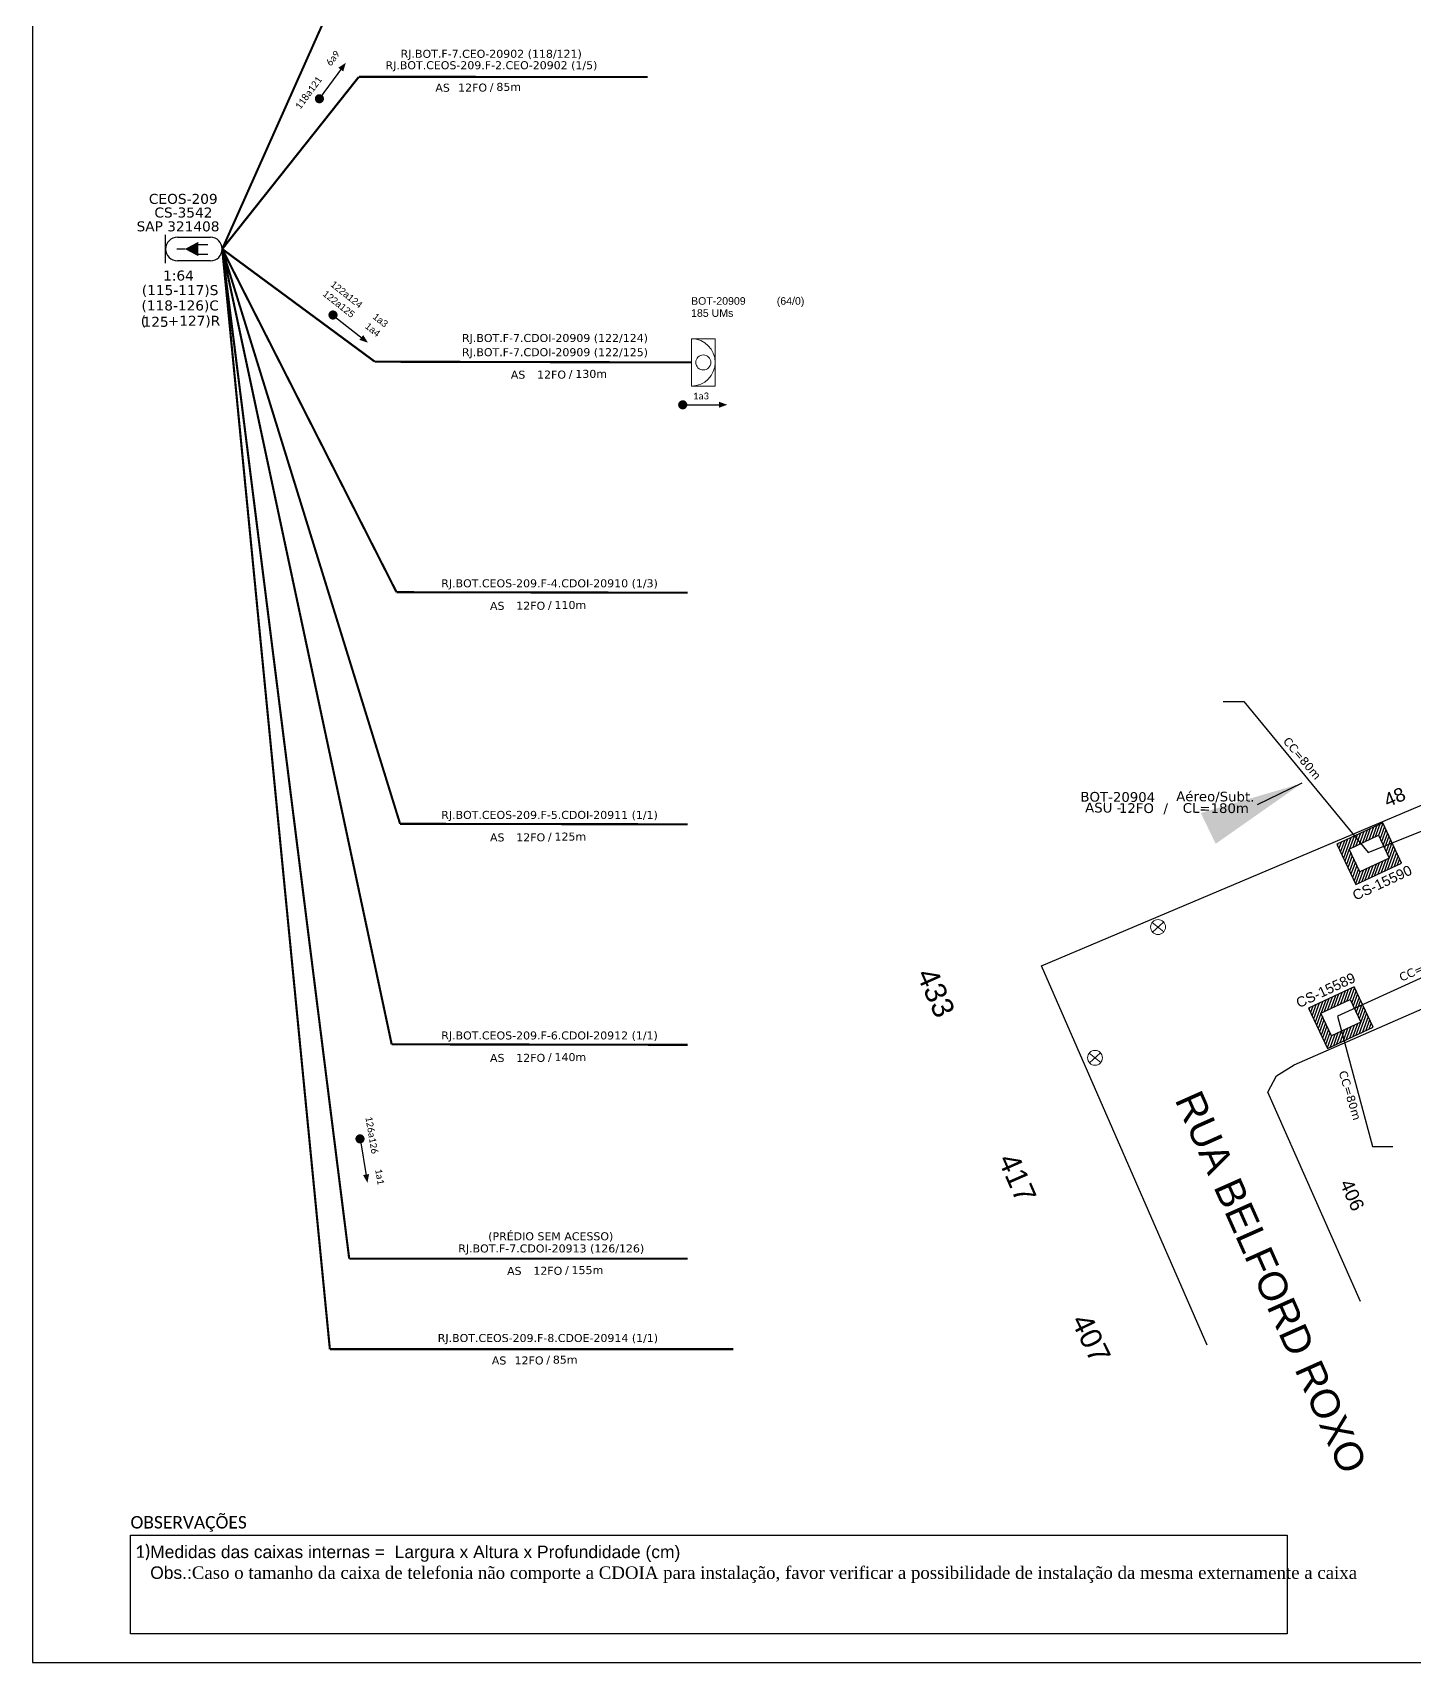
# Model space of a CAD drawing. Header units: metres. Extents: x -1286 to 434, y -500 to 94.
# Drawn here: x -1286.1 to -953.7, y -499.8 to -107.9 of the extents above; entities that cross this region are included whole.
import ezdxf
from ezdxf.enums import TextEntityAlignment as Align

# ---------------------------------------------------------------- set-up
doc = ezdxf.new("R2010")
doc.units = ezdxf.units.M
doc.linetypes.add('PHANTOM2', pattern=[1.25, 0.625, -0.125, 0.125, -0.125, 0.125, -0.125])
for name, color, linetype in [('10.1-Caixas Subterrâneas', 5, 'Continuous'), ('20.4-CEOS', 1, 'Continuous'), ('CAP a instalar', 1, 'Continuous'), ('label_cabos', 7, 'Continuous'), ('Legenda', 1, 'Continuous'), ('MUB', 252, 'Continuous'), ('Segmento de Logradouro Texto', 12, 'Continuous'), ('SETA', 7, 'Continuous'), ('surveys', 7, 'Continuous'), ('texto', 255, 'Continuous')]:
    doc.layers.add(name, color=color, linetype=linetype)
for name, color, linetype, lineweight in [('10.4-Postes', 1, 'Continuous', 0), ("20.0-LEGENDA DOS CDO'S", 1, 'Continuous', 0), ('20.1-CDO_INTERIOR', 1, 'Continuous', 0), ('40.1-ETIQUETAS', 1, 'Continuous', 20)]:
    doc.layers.add(name, color=color, linetype=linetype, lineweight=lineweight)
doc.layers.add('Comprimeto de lance', color=7, linetype='Continuous', true_color=0xf7f7f7)
doc.layers.add('EXTRA', color=50, linetype='Continuous', plot=False)
doc.styles.add('ARIAL', font='arial.ttf')
doc.styles.add('siredit', font='verdana.ttf')
doc.styles.add('WMF-Calibri0', font='calibri.ttf')
doc.linetypes.add('FENCELINE1', pattern='A,0.25,-0.1,[133,ltypeshp.shx,S=0.1,R=0,X=-0.1,Y=0],-0.1,1', length=1.45)
doc.dimstyles.new('CC', dxfattribs={"dimtxt": 0.8, "dimasz": 2, "dimexe": 0.18, "dimexo": 0.0625, "dimgap": 0.09, "dimtad": 0, "dimdec": 0, "dimrnd": 1, "dimzin": 0, "dimdsep": 46, "dimtxsty": 'siredit', "dimblk": 'NONE', "dimcen": 0, "dimse1": 1, "dimse2": 1, "dimsd1": 1, "dimsd2": 1, "dimclrt": 7, "dimadec": 0, "dimazin": 0, "dimtfac": 1, "dimtdec": 0, "dimtofl": 0, "dimtmove": 0, "dimatfit": 3, "dimfxl": 0, "dimtolj": 1, "dimtzin": 0, "dimarcsym": 0})

# ---------------------------------------------------------------- blocks, each defined once
blk = doc.blocks.new('ETIQUETA_RS5F')
at = {"layer": '40.1-ETIQUETAS', "color": 0, "style": 'siredit'}
blk.add_text('/', height=1.5, dxfattribs=at).set_placement((1.58, -1.95), align=Align.MIDDLE_RIGHT)
for tag, p in [('ETIQUETA_R_PRIMARIA', (1.21, 4.1)), ('ETIQUETA_R_SECUNDARIA', (1.21, 2.1)), ('F_ATIVAS/F_MORTAS', (1.14, -4.24))]:
    blk.add_attdef(tag, text='', height=1.5, dxfattribs=at).set_placement(p, align=Align.MIDDLE_CENTER)
for tag, p in [('TIPO_CABO', (-6.58, -2.12)), ('CAP_CABO', (0.4, -2.09))]:
    blk.add_attdef(tag, text='', height=1.5, dxfattribs=at).set_placement(p, align=Align.MIDDLE_RIGHT)
blk.add_attdef('METROS', text='', height=1.5, dxfattribs=at).set_placement((2.14, -1.95), align=Align.MIDDLE_LEFT)
for tag, p in [('FUSÃO_1', (0.85, -8.39)), ('FUSÃO_2', (0.85, -10.6)), ('FUSÃO_3', (0.85, -12.93)), ('FUSÃO_4', (0.85, -15.14)), ('FUSÃO_5', (0.85, -17.16))]:
    blk.add_attdef(tag, text='', height=1.5, dxfattribs=at).set_placement(p, align=Align.CENTER)
blk = doc.blocks.new('CDOI_INT')
at = {"layer": '20.1-CDO_INTERIOR', "color": 0, "lineweight": 18}
blk.add_lwpolyline([(4.25, -4.25), (4.25, 4.25), (0, 4.25), (0, -4.25)], close=True, dxfattribs=at)
blk.add_circle((2.12, 0), 1.36, dxfattribs=at)
blk.add_arc((0, 0), 4.25, 270, 90, dxfattribs=at)
at = {"layer": "20.0-LEGENDA DOS CDO'S", "color": 0, "style": 'ARIAL'}
for tag, p in [('CDO_N', (-0.08, 10.38)), ('SPLITER_1', (21.18, 10.38)), ('SURVEY', (-0.08, 8.2)), ('SPLITER_2', (21.19, 8.68)), ('SAP', (-0.08, 6.23)), ('1:XX', (5.94, -2.22)), ('UMS', (5.94, -4.24))]:
    blk.add_attdef(tag, p, '', height=1.36, dxfattribs=at)
blk.add_attdef('FIBRAS_UTILIZADAS', text='', height=1.36, dxfattribs=at).set_placement((15.34, 10.38), align=Align.CENTER)
blk = doc.blocks.new('POLE_POLE')
at = {"layer": '10.4-Postes', "color": 1, "linetype": 'PHANTOM2'}
for points in [[(-0.0000079, 0.0000038), (0.0000075, -0.0000086)], [(0.000007, 0.0000043), (-0.0000074, -0.0000091)]]:
    blk.add_lwpolyline(points, dxfattribs=at)
at = {"layer": '10.4-Postes', "color": 1}
blk.add_circle((-0.0000002, -0.0000024), 0.00000987, dxfattribs=at)
blk = doc.blocks.new('*X8')
at = {"color": 0, "linetype": 'Continuous'}
for p, q in [((-1.25, 0.34099), (-0.49099, 1.1)), ((-1.25, 0.517767), (-0.667767, 1.1)), ((-1.25, 0.694544), (-0.844544, 1.1)), ((-1.25, 0.87132), (-1.02132, 1.1)), ((-1.25, 1.048097), (-1.198097, 1.1)), ((-0.789214, 0.625), (-0.314214, 1.1)), ((-0.612437, 0.625), (-0.137437, 1.1)), ((-0.43566, 0.625), (0.03934, 1.1)), ((-0.258883, 0.625), (0.216117, 1.1)), ((-0.082107, 0.625), (0.392893, 1.1)), ((0.09467, 0.625), (0.56967, 1.1)), ((0.271447, 0.625), (0.746447, 1.1)), ((0.448223, 0.625), (0.923223, 1.1)), ((0.625, 0.625), (1.1, 1.1)), ((0.801777, 0.625), (1.25, 1.073223)), ((0.8035, 0.449947), (1.25, 0.896447)), ((-1.25, 0.164214), (-0.8035, 0.610714)), ((-1.25, -0.012563), (-0.8035, 0.433937)), ((-1.25, -0.18934), (-0.8035, 0.25716)), ((-1.25, -0.366117), (-0.8035, 0.080383)), ((0.8035, 0.27317), (1.25, 0.71967)), ((0.8035, 0.096393), (1.25, 0.542893)), ((0.8035, -0.080383), (1.25, 0.366117)), ((0.8035, -0.25716), (1.25, 0.18934)), ((0.8035, -0.433937), (1.25, 0.012563)), ((-1.25, -0.542893), (-0.8035, -0.096393)), ((-1.25, -0.71967), (-0.8035, -0.27317)), ((-1.25, -0.896447), (-0.8035, -0.449947)), ((-1.25, -1.073223), (-0.801777, -0.625)), ((-1.1, -1.1), (-0.625, -0.625)), ((-0.923223, -1.1), (-0.448223, -0.625)), ((-0.746447, -1.1), (-0.271447, -0.625)), ((-0.56967, -1.1), (-0.09467, -0.625)), ((-0.392893, -1.1), (0.082107, -0.625)), ((-0.216117, -1.1), (0.258883, -0.625)), ((-0.03934, -1.1), (0.43566, -0.625)), ((0.137437, -1.1), (0.612437, -0.625)), ((0.314214, -1.1), (0.789214, -0.625)), ((0.49099, -1.1), (1.25, -0.34099)), ((0.667767, -1.1), (1.25, -0.517767)), ((0.8035, -0.610714), (1.25, -0.164214)), ((0.844544, -1.1), (1.25, -0.694544)), ((1.02132, -1.1), (1.25, -0.87132)), ((1.198097, -1.1), (1.25, -1.048097))]:
    blk.add_line(p, q, dxfattribs=at)
blk = doc.blocks.new('MANHOLE_MQ')
at = {"color": 0, "linetype": 'Continuous'}
for p, q in [((0.00000623, 0.00000569), (-0.00000627, 0.00000569)), ((-0.00000627, 0.00000569), (-0.00000627, -0.00000531)), ((0.00000623, -0.00000531), (0.00000623, 0.00000569)), ((-0.00000404, 0.00000331), (0.00000399, 0.00000331)), ((-0.00000404, -0.00000294), (-0.00000404, 0.00000331)), ((0.00000399, 0.00000331), (0.00000399, -0.00000294)), ((0.00000399, -0.00000294), (-0.00000404, -0.00000294)), ((0.00000399, -0.00000294), (0.00000399, -0.00000294)), ((-0.00000627, -0.00000531), (0.00000623, -0.00000531))]:
    blk.add_line(p, q, dxfattribs=at)
at = {"color": 0, "linetype": 'Continuous', "xscale": 5e-06, "yscale": 5e-06, "zscale": 1e-05}
blk.add_blockref('*X8', (-0.00000002, 0.00000019), dxfattribs=at)
blk = doc.blocks.new('LEGENDA DOS CABOS')
at = {"layer": 'EXTRA', "color": 0, "style": 'siredit'}
for tag, p in [('ID', (4.6, 0.97)), ('XX', (9.03, 0.97))]:
    blk.add_attdef(tag, text='', height=0.48, rotation=359.69, dxfattribs=at).set_placement(p, align=Align.MIDDLE_CENTER)
at = {"layer": 'Legenda', "color": 0, "style": 'siredit'}
for tag, p in [('TIPO_CABO', (1.31, 0)), ('CABO', (4.69, -0.05)), ('/', (6.81, -0.05)), ('METROS', (10.03, -0.05))]:
    blk.add_attdef(tag, text='', height=0.8, rotation=359.69, dxfattribs=at).set_placement(p, align=Align.MIDDLE_CENTER)
blk = doc.blocks.new('_None')

msp = doc.modelspace()

# ---------------------------------------------------------------- linework, layer by layer
at = {"color": 0}
for p, q in [((-1262.5, -469.23), (-984.25, -469.23)), ((-1262.5, -492.93), (-1262.5, -469.23)), ((-984.25, -469.23), (-984.25, -492.93)), ((-984.25, -492.93), (-1262.5, -492.93))]:
    msp.add_line(p, q, dxfattribs=at)
msp.add_lwpolyline([(-1286.07, -499.81), (-445.07, -499.81), (-445.07, 94.19), (-1286.07, 94.19)], close=True)
at = {"const_width": 1.1}
for points in [[(-1217.39, -124.22, 1), (-1216.74, -123.33, 1)], [(-1214.23, -175.44, 1), (-1213.37, -176.12, 1)], [(-1214.23, -175.44, 1), (-1213.37, -176.12, 1)], [(-1207.39, -373.36, 1), (-1207.21, -374.45, 1)], [(-1207.39, -373.36, 1), (-1207.21, -374.45, 1)]]:
    msp.add_lwpolyline(points, format="xyb", close=True, dxfattribs=at)
msp.add_lwpolyline([(-1130.22, -197.38, 1.1, 1.1, 1), (-1129.12, -197.38, 1.1, 1.1, 1)], format="xyseb", close=True)
at = {"layer": '20.4-CEOS', "color": 5}
for p, q in [((-1251.23, -157.08), (-1243.28, -157.08)), ((-1243.28, -162.75), (-1251.23, -162.75))]:
    msp.add_line(p, q, dxfattribs=at)
for points in [[(-1254.07, -163.33), (-1254.07, -156.5)], [(-1249.45, -159.91), (-1251.36, -159.91)], [(-1246.32, -158.79), (-1243.9, -158.79)], [(-1246.32, -161.15), (-1243.9, -161.15)]]:
    msp.add_lwpolyline(points, dxfattribs=at)
msp.add_lwpolyline([(-1249.45, -159.91, 0, 3.5, 0), (-1246.17, -159.91, 3.5, 3.5, 0)], format="xyseb", dxfattribs=at)
for centre, start, end in [((-1251.23, -159.91), 90, 270), ((-1243.28, -159.91), 270, 90)]:
    msp.add_arc(centre, 2.83, start, end, dxfattribs=at)
at = {"layer": 'CAP a instalar', "color": 7, "linetype": 'FENCELINE1', "ltscale": 7, "const_width": 0.513}
for points in [[(-1207.7, -86.53), (-1240.45, -159.91)], [(-1240.45, -159.91), (-1207.58, -118.51)], [(-1207.58, -118.51), (-1138.11, -118.53)], [(-1240.45, -159.91), (-1197.66, -298.14)], [(-1240.45, -159.91), (-1198.51, -242.44)], [(-1240.45, -159.91), (-1199.68, -351.17)], [(-1209.9, -402.71), (-1240.45, -159.91)], [(-1240.45, -159.91), (-1214.55, -424.48)], [(-1198.51, -242.44), (-1128.45, -242.56)], [(-1197.66, -298.14), (-1128.45, -298.26)], [(-1199.68, -351.17), (-1128.45, -351.29)], [(-1128.45, -402.71), (-1209.9, -402.71)], [(-1117.46, -424.48), (-1214.55, -424.48)]]:
    msp.add_lwpolyline(points, dxfattribs=at)
at = {"layer": 'CAP a instalar', "linetype": 'FENCELINE1', "ltscale": 7, "const_width": 0.513}
for points in [[(-1240.45, -159.91), (-1203.72, -187.01)], [(-1203.72, -187.01), (-1127.55, -187.18)]]:
    msp.add_lwpolyline(points, dxfattribs=at)
at = {"layer": 'CAP a instalar', "color": 7, "linetype": 'FENCELINE1', "ltscale": 5}
for points in [[(-999.64, -268.7), (-994.71, -268.7), (-964.79, -305.05), (-870.25, -267.19), (-790.31, -233.47), (-714.92, -201.28), (-702.34, -198.78), (-696.82, -195.44)], [(-816.41, -274.89), (-821.27, -275.61), (-830.05, -281.16), (-875.98, -300.58), (-931.52, -325.89), (-972.17, -344.4), (-963.74, -375.73), (-958.87, -375.73)]]:
    msp.add_lwpolyline(points, dxfattribs=at)
at = {"layer": 'MUB', "color": 4}
for points in [[(-1003.53, -423.48), (-1043.35, -332.26), (-544.13, -121.25)], [(-966.59, -413.03), (-988.95, -362.65), (-986.79, -358.76), (-982.6, -356.12), (-665.97, -217.63), (-656.81, -217.92), (-651.58, -221.22), (-646.29, -227.53), (-639.88, -242.53)]]:
    msp.add_lwpolyline(points, dxfattribs=at)
at = {"layer": 'SETA'}
for points in [[(-1217.07, -123.78), (-1211.45, -116.16)], [(-1213.8, -175.78), (-1206.39, -181.66)], [(-1213.8, -175.78), (-1206.39, -181.66)], [(-1129.67, -197.38), (-1120.21, -197.38)], [(-1207.3, -373.9), (-1205.73, -383.23)], [(-1207.3, -373.9), (-1205.73, -383.23)]]:
    msp.add_lwpolyline(points, dxfattribs=at)
for points in [[(-1212.51, -116.33), (-1210.72, -115.14), (-1211.33, -117.2)], [(-1206.52, -180.6), (-1205.4, -182.43), (-1207.44, -181.75)], [(-1206.52, -180.6), (-1205.4, -182.43), (-1207.44, -181.75)], [(-1120.97, -196.63), (-1118.96, -197.36), (-1120.97, -198.09)], [(-1205.12, -382.36), (-1205.51, -384.47), (-1206.57, -382.6)], [(-1205.12, -382.36), (-1205.51, -384.47), (-1206.57, -382.6)]]:
    msp.add_solid(points, dxfattribs=at)

# ---------------------------------------------------------------- block references
at = {"layer": '10.1-Caixas Subterrâneas', "color": 30, "xscale": 971211.4425323695, "yscale": 971211.4425323695, "zscale": 971211.4425323695, "rotation": 205.0462007797069}
for p in [(-964.62, -305.15), (-971.45, -344.6)]:
    msp.add_blockref('MANHOLE_MQ', p, dxfattribs=at)
at = {"layer": '10.4-Postes', "color": 1, "xscale": 181394.022705291, "yscale": 181394.022705291, "zscale": 181394.022705291}
for p in [(-1015.28, -322.54), (-1030.45, -353.98)]:
    msp.add_blockref('POLE_POLE', p, dxfattribs=at)
at = {"layer": '40.1-ETIQUETAS', "color": 7}
ref = msp.add_blockref('ETIQUETA_RS5F', (-1177.21, -118.41), dxfattribs=dict(at, xscale=1.283039983498748, yscale=1.283039983498748, zscale=1.283039983498748))
ref.add_attrib('ETIQUETA_R_PRIMARIA', 'RJ.BOT.F-7.CEO-20902 (118/121)', dxfattribs={"color": 0, "height": 1.9246, "style": 'siredit'}).set_placement((-1175.73, -112.96), align=Align.MIDDLE_CENTER)
ref.add_attrib('ETIQUETA_R_SECUNDARIA', 'RJ.BOT.CEOS-209.F-2.CEO-20902 (1/5)', dxfattribs={"color": 0, "height": 1.9246, "style": 'siredit'}).set_placement((-1175.69, -115.71), align=Align.MIDDLE_CENTER)
ref.add_attrib('TIPO_CABO', 'AS', dxfattribs={"color": 0, "height": 1.925, "style": 'siredit'}).set_placement((-1185.69, -121.12), align=Align.MIDDLE_RIGHT)
ref.add_attrib('CAP_CABO', '12FO', dxfattribs={"color": 0, "height": 1.925, "style": 'siredit'}).set_placement((-1176.74, -121.09), align=Align.MIDDLE_RIGHT)
ref.add_attrib('METROS', '85m', dxfattribs={"color": 0, "height": 1.925, "style": 'siredit'}).set_placement((-1174.5, -120.92), align=Align.MIDDLE_LEFT)
at = {"layer": '40.1-ETIQUETAS'}
ref = msp.add_blockref('CDOI_INT', (-1127.55, -187.18), dxfattribs=dict(at, xscale=1.336957873303117, yscale=1.336957873303117, zscale=1.336957873303117))
ref.add_attrib('CDO_N', 'BOT-20909', (-1127.66, -173.31), dxfattribs={"layer": "20.0-LEGENDA DOS CDO'S", "color": 0, "height": 1.819, "style": 'ARIAL'})
ref.add_attrib('FIBRAS_UTILIZADAS', '(64/0)', (-1107.04, -173.31), dxfattribs={"layer": "20.0-LEGENDA DOS CDO'S", "color": 0, "height": 1.819, "style": 'ARIAL'})
ref.add_attrib('SURVEY', '185 UMs', (-1127.66, -176.22), dxfattribs={"layer": "20.0-LEGENDA DOS CDO'S", "color": 0, "height": 1.819, "style": 'ARIAL'})
at = {"layer": '40.1-ETIQUETAS', "color": 7}
ref = msp.add_blockref('ETIQUETA_RS5F', (-1163.22, -243), dxfattribs=dict(at, xscale=1.283039976607909, yscale=1.283039976607909, zscale=1.283039976607909))
ref.add_attrib('ETIQUETA_R_SECUNDARIA', 'RJ.BOT.CEOS-209.F-4.CDOI-20910 (1/3)', dxfattribs={"color": 0, "height": 1.9246, "style": 'siredit'}).set_placement((-1161.71, -240.3), align=Align.MIDDLE_CENTER)
ref.add_attrib('TIPO_CABO', 'AS ', dxfattribs={"color": 0, "height": 1.925, "style": 'siredit'}).set_placement((-1171.71, -245.72), align=Align.MIDDLE_RIGHT)
ref.add_attrib('CAP_CABO', '12FO', dxfattribs={"color": 0, "height": 1.925, "style": 'siredit'}).set_placement((-1162.75, -245.69), align=Align.MIDDLE_RIGHT)
ref.add_attrib('METROS', '110m', dxfattribs={"color": 0, "height": 1.925, "style": 'siredit'}).set_placement((-1160.51, -245.51), align=Align.MIDDLE_LEFT)
ref = msp.add_blockref('ETIQUETA_RS5F', (-1163.22, -298.7), dxfattribs=dict(at, xscale=1.283039976607909, yscale=1.283039976607909, zscale=1.283039976607909))
ref.add_attrib('ETIQUETA_R_SECUNDARIA', 'RJ.BOT.CEOS-209.F-5.CDOI-20911 (1/1)', dxfattribs={"color": 0, "height": 1.9246, "style": 'siredit'}).set_placement((-1161.71, -296), align=Align.MIDDLE_CENTER)
ref.add_attrib('TIPO_CABO', 'AS ', dxfattribs={"color": 0, "height": 1.925, "style": 'siredit'}).set_placement((-1171.71, -301.41), align=Align.MIDDLE_RIGHT)
ref.add_attrib('CAP_CABO', '12FO', dxfattribs={"color": 0, "height": 1.925, "style": 'siredit'}).set_placement((-1162.75, -301.39), align=Align.MIDDLE_RIGHT)
ref.add_attrib('METROS', '125m', dxfattribs={"color": 0, "height": 1.925, "style": 'siredit'}).set_placement((-1160.51, -301.21), align=Align.MIDDLE_LEFT)
ref = msp.add_blockref('ETIQUETA_RS5F', (-1163.22, -351.73), dxfattribs=dict(at, xscale=1.283039976607909, yscale=1.283039976607909, zscale=1.283039976607909))
ref.add_attrib('ETIQUETA_R_SECUNDARIA', 'RJ.BOT.CEOS-209.F-6.CDOI-20912 (1/1)', dxfattribs={"color": 0, "height": 1.9246, "style": 'siredit'}).set_placement((-1161.71, -349.03), align=Align.MIDDLE_CENTER)
ref.add_attrib('TIPO_CABO', 'AS ', dxfattribs={"color": 0, "height": 1.925, "style": 'siredit'}).set_placement((-1171.71, -354.44), align=Align.MIDDLE_RIGHT)
ref.add_attrib('CAP_CABO', '12FO', dxfattribs={"color": 0, "height": 1.925, "style": 'siredit'}).set_placement((-1162.75, -354.42), align=Align.MIDDLE_RIGHT)
ref.add_attrib('METROS', '140m', dxfattribs={"color": 0, "height": 1.925, "style": 'siredit'}).set_placement((-1160.51, -354.24), align=Align.MIDDLE_LEFT)
ref = msp.add_blockref('ETIQUETA_RS5F', (-1159.11, -402.95), dxfattribs=dict(at, xscale=1.283039976607909, yscale=1.283039976607909, zscale=1.283039976607909))
ref.add_attrib('ETIQUETA_R_PRIMARIA', '(PRÉDIO SEM ACESSO)', dxfattribs={"color": 0, "height": 1.9246, "style": 'siredit'}).set_placement((-1161.42, -397.33), align=Align.MIDDLE_CENTER)
ref.add_attrib('ETIQUETA_R_SECUNDARIA', 'RJ.BOT.F-7.CDOI-20913 (126/126)', dxfattribs={"color": 0, "height": 1.9246, "style": 'siredit'}).set_placement((-1161.3, -400.25), align=Align.MIDDLE_CENTER)
ref.add_attrib('TIPO_CABO', 'AS ', dxfattribs={"color": 0, "height": 1.925, "style": 'siredit'}).set_placement((-1167.6, -405.66), align=Align.MIDDLE_RIGHT)
ref.add_attrib('CAP_CABO', '12FO', dxfattribs={"color": 0, "height": 1.925, "style": 'siredit'}).set_placement((-1158.64, -405.63), align=Align.MIDDLE_RIGHT)
ref.add_attrib('METROS', '155m', dxfattribs={"color": 0, "height": 1.925, "style": 'siredit'}).set_placement((-1156.4, -405.46), align=Align.MIDDLE_LEFT)
ref = msp.add_blockref('ETIQUETA_RS5F', (-1163.62, -424.49), dxfattribs=dict(at, xscale=1.283039983498748, yscale=1.283039983498748, zscale=1.283039983498748))
ref.add_attrib('ETIQUETA_R_SECUNDARIA', 'RJ.BOT.CEOS-209.F-8.CDOE-20914 (1/1)', dxfattribs={"color": 0, "height": 1.9246, "style": 'siredit'}).set_placement((-1162.1, -421.79), align=Align.MIDDLE_CENTER)
ref.add_attrib('TIPO_CABO', 'AS', dxfattribs={"color": 0, "height": 1.925, "style": 'siredit'}).set_placement((-1172.11, -427.2), align=Align.MIDDLE_RIGHT)
ref.add_attrib('CAP_CABO', '12FO', dxfattribs={"color": 0, "height": 1.925, "style": 'siredit'}).set_placement((-1163.15, -427.18), align=Align.MIDDLE_RIGHT)
ref.add_attrib('METROS', '85m', dxfattribs={"color": 0, "height": 1.925, "style": 'siredit'}).set_placement((-1160.91, -427), align=Align.MIDDLE_LEFT)
at = {"layer": 'label_cabos', "color": 0, "lineweight": 0}
ref = msp.add_blockref('LEGENDA DOS CABOS', (-1034.89, -295.47), dxfattribs=dict(at, xscale=2.329798542215023, yscale=2.329798542215023, zscale=2.329798542215023))
ref.add_attrib('ID', 'BOT-20904', dxfattribs={"color": 0, "height": 2.33, "rotation": 359.69, "style": 'siredit'}).set_placement((-1025.01, -291.67), align=Align.MIDDLE_CENTER)
ref.add_attrib('CABO', '12FO', dxfattribs={"color": 0, "height": 2.33, "rotation": 359.69, "style": 'siredit'}).set_placement((-1020.53, -294.36), align=Align.MIDDLE_CENTER)
ref.add_attrib('METROS', 'CL=180m', dxfattribs={"color": 0, "height": 2.33, "rotation": 359.69, "style": 'siredit'}).set_placement((-1001.43, -294.36), align=Align.MIDDLE_CENTER)
ref.add_attrib('XX', 'Aéreo/Subt.', dxfattribs={"color": 0, "height": 2.3298, "rotation": 359.69, "style": 'siredit'}).set_placement((-1001.55, -291.57), align=Align.MIDDLE_CENTER)
ref.add_attrib('/', '/', dxfattribs={"color": 0, "height": 2.33, "rotation": 359.69, "style": 'siredit'}).set_placement((-1013.47, -294.36), align=Align.MIDDLE_CENTER)
ref.add_attrib('TIPO_CABO', 'ASU -', dxfattribs={"color": 0, "height": 2.33, "rotation": 359.69, "style": 'siredit'}).set_placement((-1028.5, -294.25), align=Align.MIDDLE_CENTER)

# ---------------------------------------------------------------- texts
at = {"style": 'WMF-Calibri0'}
msp.add_text('OBSERVAÇÕES', height=3, dxfattribs=at).set_placement((-1262.52, -467.61))
for s, insert, char_height, width, attachment_point, style in [('{\\fCalibri|b0|i0|c0|p34;\\C7;1a3}', (-1125.28, -195.26), 1.65, 27.8947, 5, 'ARIAL'), ('1)', (-1261.44, -471.63), 3, 277.1819, 1, 'WMF-Calibri0'), ('Medidas das caixas internas =  Largura x Altura x Profundidade (cm)\\PObs.:{\\fTimes New Roman|b0|i0|c0|p16;Caso o tamanho da caixa de telefonia não comporte a CDOIA para instalação, favor verificar a possibilidade de instalação da mesma externamente a caixa}', (-1257.77, -471.72), 3, 277.1819, 1, 'ARIAL')]:
    msp.add_mtext(s, dxfattribs=dict(insert=insert, char_height=char_height, width=width, attachment_point=attachment_point, style=style))
at = {"layer": '10.1-Caixas Subterrâneas', "color": 30, "style": 'ARIAL'}
for s, p in [('CS-15590', (-967.82, -316.64)), ('CS-15589', (-981.41, -342.49))]:
    msp.add_text(s, height=2.43, rotation=25.0462, dxfattribs=at).set_placement(p)
at = {"layer": '20.4-CEOS', "color": 7, "style": 'siredit'}
for s, height, p in [('CEOS-209', 2.401, (-1249.82, -146.65)), ('CS-3542', 2.401, (-1249.78, -149.93)), ('SAP 321408', 2.401, (-1251.08, -153.26)), ('(115-117)S', 2.401, (-1250.58, -168.59)), ('1:64', 2.401, (-1250.97, -165.09)), ('(118-126)C', 2.401, (-1250.56, -172.28)), ('(     +127)R', 2.4008, (-1250.49, -175.96))]:
    msp.add_text(s, height=height, dxfattribs=at).set_placement(p, align=Align.TOP_CENTER)
at = {"layer": '20.4-CEOS', "color": 1, "style": 'siredit'}
msp.add_text('125', height=2.401, dxfattribs=at).set_placement((-1256.47, -176.21), align=Align.TOP_CENTER)
at = {"layer": '40.1-ETIQUETAS', "color": 1, "style": 'siredit'}
msp.add_text('RJ.BOT.F-7.CDOI-20909 (122/124)', height=1.9246, dxfattribs=at).set_placement((-1160.4, -181.3), align=Align.MIDDLE_CENTER)
at = {"layer": '40.1-ETIQUETAS', "color": 3, "style": 'siredit'}
msp.add_text('RJ.BOT.F-7.CDOI-20909 (122/125)', height=1.9246, dxfattribs=at).set_placement((-1160.4, -184.72), align=Align.MIDDLE_CENTER)
at = {"layer": '40.1-ETIQUETAS', "style": 'siredit'}
for s, height, p in [('AS ', 1.925, (-1166.7, -190.13)), ('12FO', 1.925, (-1157.74, -190.11)), ('/', 1.92, (-1156.19, -189.93))]:
    msp.add_text(s, height=height, dxfattribs=at).set_placement(p, align=Align.MIDDLE_RIGHT)
msp.add_text('130m', height=1.925, dxfattribs=at).set_placement((-1155.5, -189.93), align=Align.MIDDLE_LEFT)
at = {"layer": 'Comprimeto de lance', "ltscale": 0.5, "char_height": 2, "width": 23.997, "attachment_point": 5, "style": 'siredit'}
for s, insert, rotation in [('\\A1;CC=80m', (-980.66, -282.39), 310.1611), ('\\A1;CC=6m', (-952.35, -333.04), 24.34), ('\\A1;CC=80m', (-969.16, -363.44), 286.9568)]:
    msp.add_mtext(s, dxfattribs=dict(at, insert=insert, rotation=rotation))
at = {"layer": 'Segmento de Logradouro Texto', "color": 5, "style": 'ARIAL'}
msp.add_text('RUA BELFORD ROXO', height=6.871, rotation=293.9768, dxfattribs=at).set_placement((-1011.4, -364.43))
at = {"layer": 'surveys', "style": 'ARIAL'}
for s, height, rotation, p in [('48', 3.298, 23.457, (-958.42, -291.7)), ('433', 5.153, 294.0013, (-1068.76, -338.73)), ('417', 5.153, 293.6014, (-1049.16, -383.3)), ('406', 3.298, 293.9817, (-968.61, -387.42)), ('407', 5.153, 295.8812, (-1031.43, -421.88))]:
    msp.add_text(s, height=height, rotation=rotation, dxfattribs=at).set_placement(p, align=Align.MIDDLE_CENTER)
at = {"layer": 'texto', "color": 20, "style": 'ARIAL'}
for s, p in [('122a124', (-1214.55, -168.7)), ('1a3', (-1204.39, -176.47))]:
    msp.add_text(s, height=1.65, rotation=321.5457, dxfattribs=at).set_placement(p)
at = {"layer": 'texto', "color": 3, "style": 'ARIAL'}
for s, p in [('122a125', (-1216.42, -170.98)), ('1a4', (-1206.26, -178.76))]:
    msp.add_text(s, height=1.65, rotation=321.5457, dxfattribs=at).set_placement(p)
at = {"layer": 'texto', "char_height": 1.65, "width": 27.8947, "attachment_point": 5}
for s, insert, rotation in [('\\C7;\\fCalibri|b0|i0|c0|p34;6a9', (-1213.82, -114.03), 53.6036), ('\\C7;\\fCalibri|b0|i0|c0|p34;118a121', (-1219.69, -122.36), 53.6036), ('\\C7;\\fCalibri|b0|i0|c0|p34;126a126', (-1204.46, -373), 279.5411), ('\\C7;\\fCalibri|b0|i0|c0|p34;1a1', (-1202.55, -383.01), 279.5411)]:
    msp.add_mtext(s, dxfattribs=dict(at, insert=insert, rotation=rotation))

# ---------------------------------------------------------------- leaders
at = {"layer": 'label_cabos'}
msp.add_leader([(-980.72, -288.4), (-991.5, -293.59)], dimstyle='CC', override={"dimasz": 25, "dimgap": 0.09, "dimtad": 0}, dxfattribs=at)

doc.saveas('drawing.dxf')
